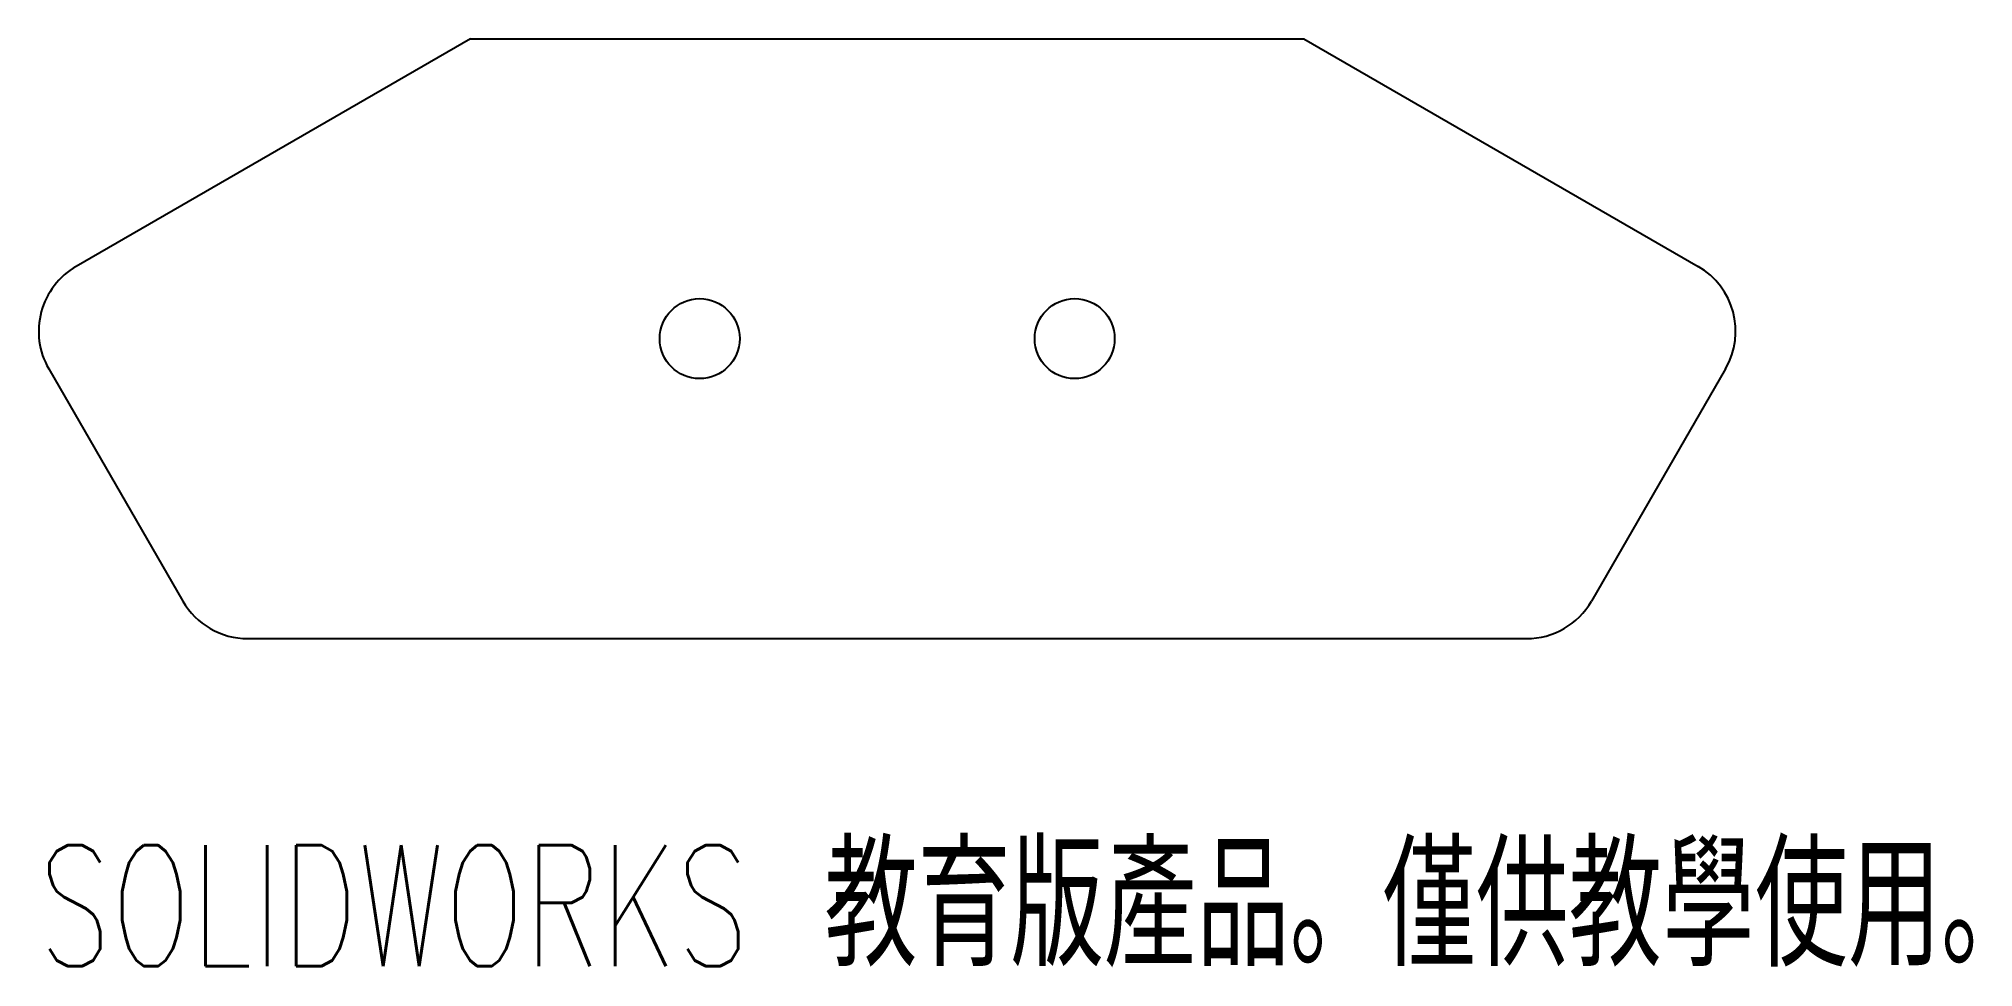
# Paper-space layout '_上視' of a CAD drawing. Header units: millimetres. Extents: x -8.9 to 68.4, y -17.2 to 20.
import ezdxf

# ---------------------------------------------------------------- set-up
doc = ezdxf.new("R2010")
doc.units = ezdxf.units.MM
doc.styles.add('SLDTEXTSTYLE0', font='TXT', dxfattribs={"width": 0.7, "bigfont": 'bigfont'})

psp = doc.layouts.new('_上視')

# ---------------------------------------------------------------- linework, layer by layer
at = {"color": 7, "linetype": 'Continuous', "lineweight": 25}
for p, q in [((8.333, 20), (-7.443, 10.892)), ((8.333, 20), (41.667, 20)), ((41.667, 20), (57.443, 10.892)), ((-8.541, 6.793), (-3.175, -2.5)), ((58.541, 6.793), (53.175, -2.5)), ((-0.577, -4), (50.577, -4))]:
    psp.add_line(p, q, dxfattribs=at)
for centre in [(17.5, 8), (32.5, 8)]:
    psp.add_circle(centre, 1.6, dxfattribs=at)
for centre, start, end in [((-5.943, 8.293), 120, 210), ((55.943, 8.293), 330, 60), ((-0.577, -1), 210, 270), ((50.577, -1), 270, 330)]:
    psp.add_arc(centre, 3, start, end, dxfattribs=at)

# ---------------------------------------------------------------- texts
at = {"color": 7, "linetype": 'Continuous', "insert": (-8.943, -12.27), "char_height": 4.83362, "attachment_point": 1, "style": 'SLDTEXTSTYLE0'}
psp.add_mtext('SOLIDWORKS 教育版產品。僅供教學使用。', dxfattribs=at)

doc.saveas('drawing.dxf')
